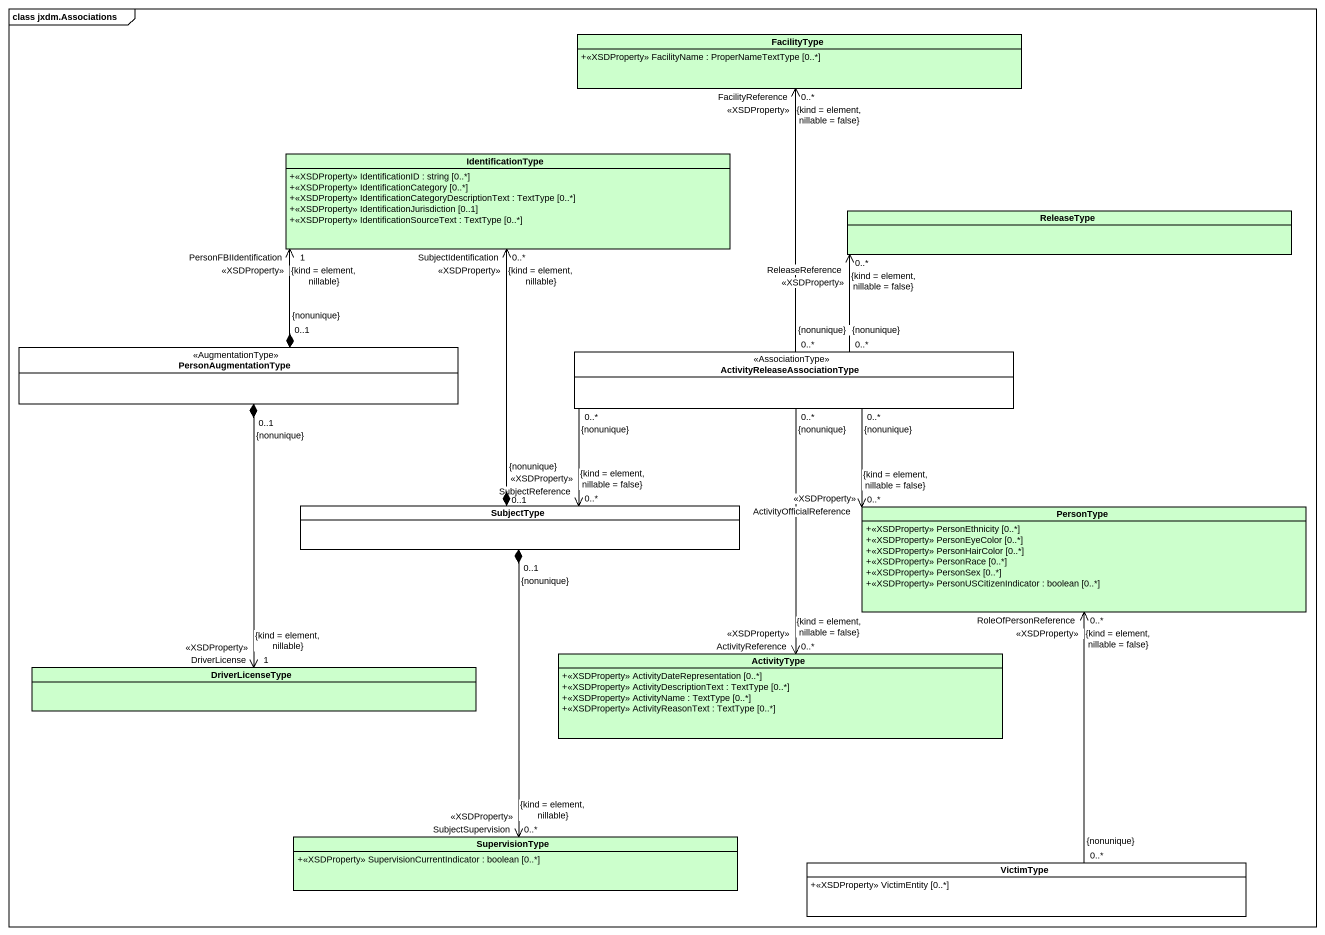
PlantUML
@startuml
mainframe class jxdm.Associations
hide circle
hide empty members
skinparam classAttributeIconSize 0
class FacilityType #CCFFCC {
  +<<XSDProperty>> FacilityName : ProperNameTextType [0..*]
}
class IdentificationType #CCFFCC {
  +<<XSDProperty>> IdentificationID : string [0..*]
  +<<XSDProperty>> IdentificationCategory [0..*]
  +<<XSDProperty>> IdentificationCategoryDescriptionText : TextType [0..*]
  +<<XSDProperty>> IdentificationJurisdiction [0..1]
  +<<XSDProperty>> IdentificationSourceText : TextType [0..*]
}
class ReleaseType #CCFFCC
class PersonAugmentationType <<AugmentationType>>
class "ActivityReleaseAssociationType" as ActivityReleaseAssociationTy <<AssociationType>>
class SubjectType
class PersonType #CCFFCC {
  +<<XSDProperty>> PersonEthnicity [0..*]
  +<<XSDProperty>> PersonEyeColor [0..*]
  +<<XSDProperty>> PersonHairColor [0..*]
  +<<XSDProperty>> PersonRace [0..*]
  +<<XSDProperty>> PersonSex [0..*]
  +<<XSDProperty>> PersonUSCitizenIndicator : boolean [0..*]
}
class DriverLicenseType #CCFFCC
class ActivityType #CCFFCC {
  +<<XSDProperty>> ActivityDateRepresentation [0..*]
  +<<XSDProperty>> ActivityDescriptionText : TextType [0..*]
  +<<XSDProperty>> ActivityName : TextType [0..*]
  +<<XSDProperty>> ActivityReasonText : TextType [0..*]
}
class SupervisionType #CCFFCC {
  +<<XSDProperty>> SupervisionCurrentIndicator : boolean [0..*]
}
class VictimType {
  +<<XSDProperty>> VictimEntity [0..*]
}
PersonAugmentationType "0..1\n{nonunique}" *-up-> "PersonFBIIdentification\n<<XSDProperty>>\n1\n{kind = element, nillable}" IdentificationType
PersonAugmentationType "0..1\n{nonunique}" *--> "DriverLicense\n<<XSDProperty>>\n1\n{kind = element, nillable}" DriverLicenseType
ActivityReleaseAssociationTy "0..*\n{nonunique}" -up-> "FacilityReference\n<<XSDProperty>>\n0..*\n{kind = element, nillable = false}" FacilityType
ActivityReleaseAssociationTy "0..*\n{nonunique}" -right-> "ReleaseReference\n<<XSDProperty>>\n0..*\n{kind = element, nillable = false}" ReleaseType
ActivityReleaseAssociationTy "0..*\n{nonunique}" -left-> "SubjectReference\n<<XSDProperty>>\n0..*\n{kind = element, nillable = false}" SubjectType
ActivityReleaseAssociationTy "0..*\n{nonunique}" --> "ActivityOfficialReference\n<<XSDProperty>>\n0..*\n{kind = element, nillable = false}" PersonType
ActivityReleaseAssociationTy "0..*\n{nonunique}" --> "ActivityReference\n<<XSDProperty>>\n0..*\n{kind = element, nillable = false}" ActivityType
SubjectType "0..1\n{nonunique}" *-up-> "SubjectIdentification\n<<XSDProperty>>\n0..*\n{kind = element, nillable}" IdentificationType
SubjectType "0..1\n{nonunique}" *--> "SubjectSupervision\n<<XSDProperty>>\n0..*\n{kind = element, nillable}" SupervisionType
VictimType "0..*\n{nonunique}" -up-> "RoleOfPersonReference\n<<XSDProperty>>\n0..*\n{kind = element, nillable = false}" PersonType
@enduml
